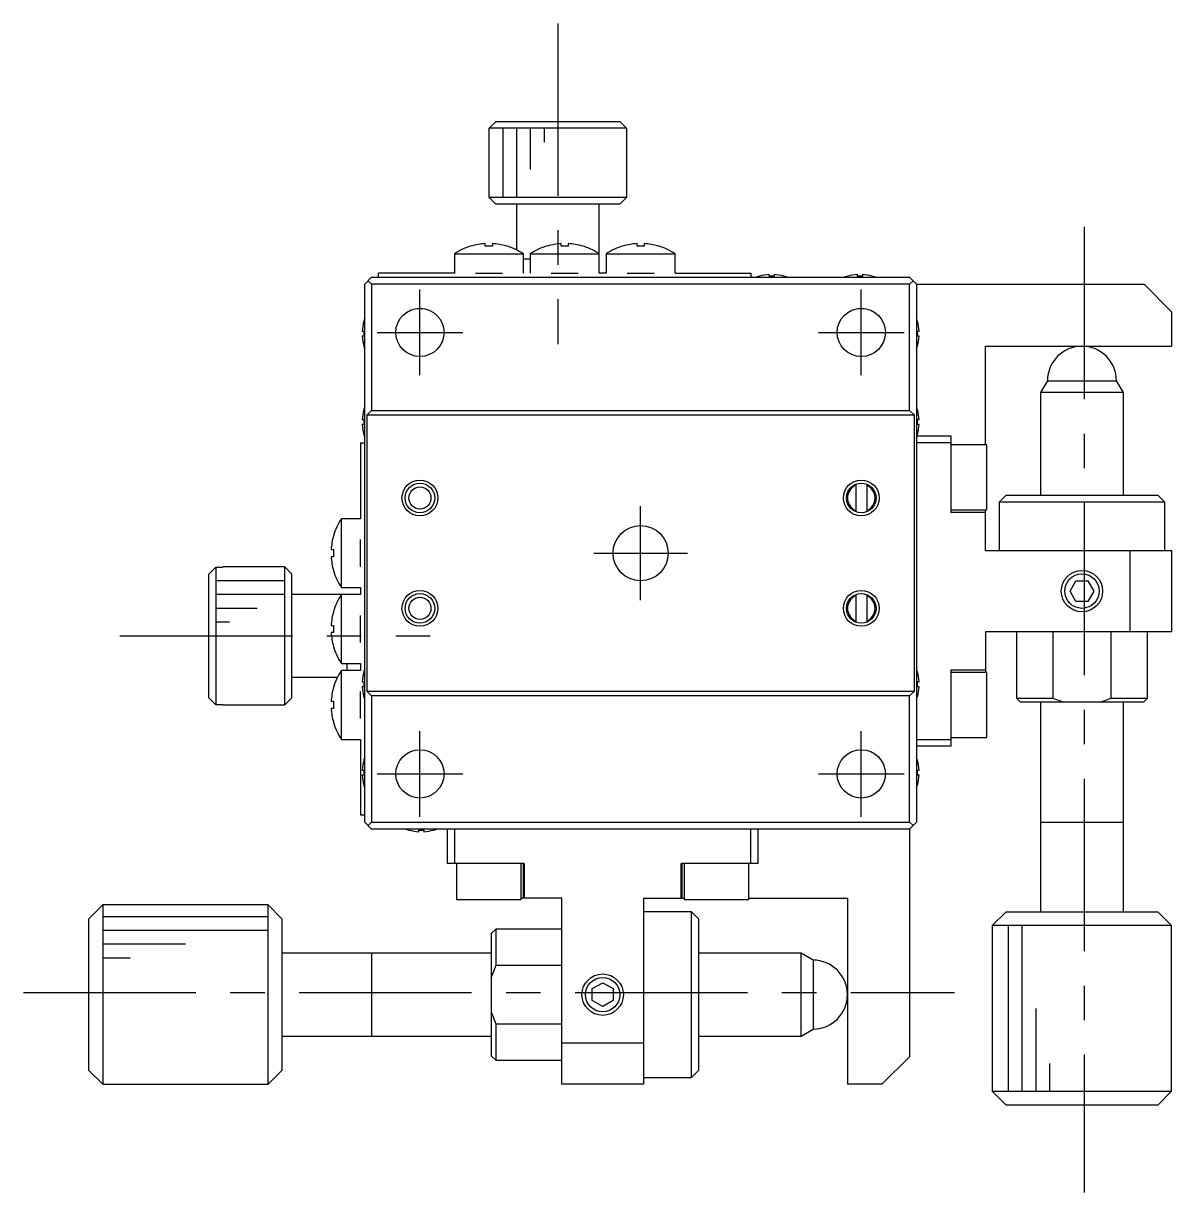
# Model space of a CAD drawing. Extents: x 35 to 355, y 20 to 260.
# Drawn here: x 272.2 to 355.5, y 103.2 to 188 of the extents above; entities that cross this region are included whole.
import ezdxf

# ---------------------------------------------------------------- set-up
doc = ezdxf.new("R2010")
doc.units = 0
doc.header["$LTSCALE"] = 10
doc.linetypes.add('CENTER', pattern=[2, 1.25, -0.25, 0.25, -0.25])
doc.layers.get('0').update_dxf_attribs({"linetype": 'CONTINUOUS'})
doc.layers.add('CENTER', color=1, linetype='CENTER')

msp = doc.modelspace()

# ---------------------------------------------------------------- linework, layer by layer
at = {"color": 7, "linetype": 'CONTINUOUS'}
for p, q in [((305.967953, 180.354608), (306.46974, 180.854608)), ((306.46974, 180.854608), (315.434114, 180.854608)), ((315.434114, 180.854608), (315.935901, 180.354608)), ((305.951927, 179.854608), (305.967953, 179.854608)), ((305.951927, 179.854608), (305.951927, 175.354608)), ((305.967953, 179.854608), (305.967953, 180.354608)), ((315.935901, 180.354608), (305.967953, 180.354608)), ((315.935901, 180.354608), (315.935901, 179.854608)), ((315.935901, 179.854608), (315.951927, 179.854608)), ((315.951927, 175.354608), (315.951927, 179.854608)), ((305.951927, 175.354608), (315.951927, 175.354608)), ((305.951927, 175.354608), (306.451927, 174.854608)), ((315.451927, 174.854608), (306.451927, 174.854608)), ((307.951927, 174.854608), (307.951927, 171.535737)), ((313.951927, 169.854608), (313.951927, 174.854608)), ((315.451927, 174.854608), (315.951927, 175.354608)), ((303.451927, 171.246265), (303.451927, 169.854608)), ((303.451927, 171.246265), (308.451927, 171.246265)), ((304.693338, 171.817188), (304.689994, 171.824043)), ((305.691927, 171.817188), (305.691927, 171.98956)), ((306.211927, 171.817188), (305.691927, 171.817188)), ((306.211927, 171.98956), (306.211927, 171.817188)), ((307.21386, 171.824043), (307.210517, 171.817188)), ((308.451927, 169.854608), (308.451927, 171.246265)), ((308.951927, 171.246265), (308.951927, 169.854608)), ((308.951927, 171.246265), (313.951927, 171.246265)), ((310.193338, 171.817188), (310.189994, 171.824043)), ((311.191927, 171.817188), (311.191927, 171.98956)), ((311.711927, 171.817188), (311.191927, 171.817188)), ((311.711927, 171.98956), (311.711927, 171.817188)), ((312.71386, 171.824043), (312.710517, 171.817188)), ((314.451927, 171.246265), (314.451927, 169.854608)), ((314.451927, 171.246265), (319.451927, 171.246265)), ((315.693338, 171.817188), (315.689994, 171.824043)), ((316.691927, 171.817188), (316.691927, 171.98956)), ((317.211927, 171.817188), (316.691927, 171.817188)), ((317.211927, 171.98956), (317.211927, 171.817188)), ((318.21386, 171.824043), (318.210517, 171.817188)), ((319.451927, 169.854608), (319.451927, 171.246265)), ((308.951927, 170.854608), (308.451927, 170.854608)), ((297.451927, 169.554608), (296.951927, 169.054608)), ((297.451927, 169.554608), (336.451927, 169.554608)), ((297.951927, 169.554608), (297.951927, 169.854608)), ((303.451927, 169.854608), (297.951927, 169.854608)), ((304.972131, 169.854608), (306.931723, 169.854608)), ((310.472131, 169.854608), (312.431723, 169.854608)), ((314.451927, 169.854608), (313.951927, 169.854608)), ((315.972131, 169.854608), (317.931723, 169.854608)), ((319.451927, 169.854608), (324.951927, 169.854608)), ((324.951927, 169.854608), (324.951927, 169.554608)), ((325.565566, 169.624129), (325.563311, 169.628752)), ((326.271927, 169.624129), (326.271927, 169.744467)), ((326.631927, 169.624129), (326.271927, 169.624129)), ((326.631927, 169.744467), (326.631927, 169.624129)), ((327.340543, 169.628752), (327.338289, 169.624129)), ((331.965566, 169.624129), (331.963311, 169.628752)), ((332.671927, 169.624129), (332.671927, 169.744467)), ((333.031927, 169.624129), (332.671927, 169.624129)), ((333.031927, 169.744467), (333.031927, 169.624129)), ((333.740543, 169.628752), (333.738289, 169.624129)), ((336.951927, 169.054608), (336.451927, 169.554608)), ((296.951927, 130.054608), (296.951927, 169.054608)), ((297.201927, 169.304608), (297.451927, 169.054608)), ((297.451927, 169.054608), (297.451927, 159.904608)), ((336.451927, 169.054608), (297.451927, 169.054608)), ((336.701927, 169.304608), (336.451927, 169.054608)), ((336.451927, 159.904608), (336.451927, 169.054608)), ((336.951927, 169.054608), (353.451927, 169.054608)), ((336.951927, 169.054608), (336.951927, 130.054608)), ((355.451927, 167.054608), (353.451927, 169.054608)), ((300.752173, 167.29317), (301.151681, 167.29317)), ((332.752173, 167.29317), (333.151681, 167.29317)), ((355.451927, 167.054608), (355.451927, 164.554608)), ((296.877783, 166.343224), (296.882405, 166.340969)), ((337.021449, 166.340969), (337.026071, 166.343224)), ((296.762068, 165.634608), (296.882405, 165.634608)), ((296.882405, 165.274608), (296.762068, 165.274608)), ((296.882405, 165.634608), (296.882405, 165.274608)), ((337.021449, 165.634608), (337.141786, 165.634608)), ((337.021449, 165.274608), (337.021449, 165.634608)), ((337.141786, 165.274608), (337.021449, 165.274608)), ((296.882405, 164.568246), (296.877783, 164.565992)), ((337.026071, 164.565992), (337.021449, 164.568246)), ((341.951927, 164.554608), (355.451927, 164.554608)), ((341.951927, 157.404608), (341.951927, 164.554608)), ((346.451927, 162.054608), (345.951927, 161.188582)), ((346.451927, 162.054608), (351.451825, 162.054608)), ((351.951927, 161.188582), (351.451927, 162.054608)), ((351.951804, 161.188582), (345.951927, 161.188582)), ((345.951927, 161.188582), (345.951927, 153.754627)), ((351.951927, 153.754627), (351.951927, 161.188582)), ((296.877783, 159.943224), (296.882405, 159.940969)), ((297.101927, 159.554608), (297.451927, 159.904608)), ((336.801927, 159.554608), (297.101927, 159.554608)), ((297.101927, 159.554608), (297.101927, 139.554608)), ((297.451927, 159.904608), (336.451927, 159.904608)), ((336.451927, 159.904608), (336.801927, 159.554608)), ((336.801927, 139.554608), (336.801927, 159.554608)), ((337.021449, 159.940969), (337.026071, 159.943224)), ((296.762068, 159.234608), (296.882405, 159.234608)), ((296.882405, 158.874608), (296.762068, 158.874608)), ((296.882405, 159.234608), (296.882405, 158.874608)), ((337.021449, 159.234608), (337.141786, 159.234608)), ((337.021449, 158.874608), (337.021449, 159.234608)), ((337.141786, 158.874608), (337.021449, 158.874608)), ((296.882405, 158.168246), (296.877783, 158.165992)), ((336.991664, 158.054608), (339.451927, 158.054608)), ((337.026071, 158.165992), (337.021449, 158.168246)), ((339.451927, 158.054608), (339.451927, 152.50708)), ((296.651927, 157.554608), (296.951927, 157.554608)), ((296.651927, 157.554608), (296.651927, 152.054608)), ((339.451927, 157.554608), (336.951927, 157.554608)), ((342.051927, 157.404608), (339.451927, 157.404608)), ((342.051927, 152.704608), (342.051927, 157.404608)), ((332.551927, 154.552997), (332.551927, 152.556218)), ((333.351927, 154.552997), (333.351927, 152.556218)), ((343.451927, 153.754608), (342.951927, 153.254608)), ((343.451927, 153.754608), (354.451927, 153.754608)), ((354.951927, 153.254608), (354.451927, 153.754608)), ((339.451927, 152.704608), (342.051927, 152.704608)), ((341.951927, 149.754608), (341.951927, 152.704608)), ((354.951927, 153.254608), (342.951927, 153.254608)), ((342.951927, 153.254608), (342.951927, 149.754608)), ((354.951927, 149.754608), (354.951927, 153.254608)), ((296.651927, 152.054608), (295.26027, 152.054608)), ((295.26027, 147.054608), (295.26027, 152.054608)), ((339.451927, 152.536452), (341.951927, 152.536452)), ((341.951927, 152.50708), (339.451927, 152.50708)), ((294.682491, 150.816541), (294.689346, 150.813197)), ((296.651927, 148.574812), (296.651927, 150.534404)), ((294.516974, 149.814608), (294.689346, 149.814608)), ((294.689346, 149.294608), (294.516974, 149.294608)), ((294.689346, 149.814608), (294.689346, 149.294608)), ((341.951927, 149.754608), (355.451927, 149.754608)), ((352.451927, 143.854608), (352.451927, 149.754608)), ((355.451927, 149.754608), (355.451927, 143.854608)), ((285.651927, 148.036795), (286.151927, 148.538582)), ((286.151927, 148.538582), (286.151927, 138.570633)), ((286.151927, 148.538582), (286.651927, 148.538582)), ((286.651927, 148.538582), (286.651927, 148.554608)), ((291.151927, 148.554608), (286.651927, 148.554608)), ((291.151927, 138.554608), (291.151927, 148.554608)), ((291.651927, 148.054608), (291.151927, 148.554608)), ((285.651927, 139.072421), (285.651927, 148.036795)), ((291.651927, 148.054608), (291.651927, 139.054608)), ((294.689346, 148.296018), (294.682491, 148.292675)), ((348.085902, 146.804608), (348.518914, 147.554608)), ((348.518914, 147.554608), (349.38494, 147.554608)), ((349.38494, 147.554608), (349.817952, 146.804608)), ((295.26027, 147.054608), (296.651927, 147.054608)), ((296.651927, 147.054608), (296.651927, 146.554608)), ((348.518914, 146.054608), (348.085902, 146.804608)), ((349.817952, 146.804608), (349.38494, 146.054608)), ((296.651927, 146.554608), (291.651927, 146.554608)), ((295.26027, 141.554608), (295.26027, 146.554608)), ((332.551927, 146.552997), (332.551927, 144.556218)), ((333.351927, 146.552997), (333.351927, 144.556218)), ((349.38494, 146.054608), (348.518914, 146.054608)), ((294.682491, 145.316541), (294.689346, 145.313197)), ((296.651927, 143.074812), (296.651927, 145.034404)), ((294.516974, 144.314608), (294.689346, 144.314608)), ((294.689346, 144.314608), (294.689346, 143.794608)), ((294.689346, 143.794608), (294.516974, 143.794608)), ((341.951927, 143.854608), (341.951927, 140.904608)), ((355.451927, 143.854608), (341.951927, 143.854608)), ((344.201927, 143.854608), (344.201927, 139.054608)), ((346.830607, 143.854608), (346.830607, 139.054608)), ((351.073247, 139.054608), (351.073247, 143.854608)), ((353.701927, 139.054608), (353.701927, 143.854608)), ((294.689346, 142.796018), (294.682491, 142.792675)), ((295.26027, 141.554608), (296.651927, 141.554608)), ((295.651927, 141.554608), (295.651927, 141.054608)), ((296.651927, 141.554608), (296.651927, 141.054608)), ((296.651927, 141.054608), (295.26027, 141.054608)), ((295.26027, 136.054608), (295.26027, 141.054608)), ((296.877783, 140.943224), (296.882405, 140.940969)), ((337.021449, 140.940969), (337.026071, 140.943224)), ((339.451927, 141.102135), (341.951927, 141.102135)), ((339.451927, 141.102135), (339.451927, 135.554608)), ((341.951927, 141.072763), (339.451927, 141.072763)), ((342.051927, 140.904608), (339.451927, 140.904608)), ((342.051927, 136.204608), (342.051927, 140.904608)), ((291.651927, 140.554608), (294.970798, 140.554608)), ((296.762068, 140.234608), (296.882405, 140.234608)), ((296.882405, 139.874608), (296.762068, 139.874608)), ((296.882405, 140.234608), (296.882405, 139.874608)), ((337.021449, 140.234608), (337.141786, 140.234608)), ((337.021449, 139.874608), (337.021449, 140.234608)), ((337.141786, 139.874608), (337.021449, 139.874608)), ((286.151927, 138.570633), (285.651927, 139.072421)), ((291.151927, 138.554608), (291.651927, 139.054608)), ((294.682491, 139.816541), (294.689346, 139.813197)), ((296.651927, 137.574812), (296.651927, 139.534404)), ((296.882405, 139.168246), (296.877783, 139.165992)), ((297.451927, 139.204608), (297.101927, 139.554608)), ((297.101927, 139.554608), (336.801927, 139.554608)), ((297.451927, 139.204608), (297.451927, 130.054608)), ((336.451927, 139.204608), (297.451927, 139.204608)), ((336.801927, 139.554608), (336.451927, 139.204608)), ((336.451927, 130.054608), (336.451927, 139.204608)), ((337.026071, 139.165992), (337.021449, 139.168246)), ((344.201927, 139.054608), (346.830607, 139.054608)), ((344.201927, 139.054608), (344.501927, 138.754608)), ((346.830607, 139.054608), (347.632836, 138.754608)), ((350.271018, 138.754608), (351.073247, 139.054608)), ((351.073247, 139.054608), (353.701927, 139.054608)), ((353.401927, 138.754608), (353.701927, 139.054608)), ((286.651927, 138.570633), (286.151927, 138.570633)), ((286.651927, 138.554608), (286.651927, 138.570633)), ((286.651927, 138.554608), (291.151927, 138.554608)), ((294.516974, 138.814608), (294.689346, 138.814608)), ((294.689346, 138.294608), (294.516974, 138.294608)), ((294.689346, 138.814608), (294.689346, 138.294608)), ((353.401927, 138.754608), (344.501927, 138.754608)), ((345.951927, 138.754588), (345.951927, 123.554608)), ((351.951927, 123.554608), (351.951927, 138.754588)), ((294.689346, 137.296018), (294.682491, 137.292675)), ((295.26027, 136.054608), (296.651927, 136.054608)), ((296.651927, 136.054608), (296.651927, 130.554608)), ((336.951927, 136.054608), (339.451927, 136.054608)), ((339.451927, 136.204608), (342.051927, 136.204608)), ((339.451927, 135.554608), (336.951927, 135.554608)), ((296.877783, 134.543224), (296.882405, 134.540969)), ((337.021449, 134.540969), (337.026071, 134.543224)), ((296.762068, 133.834608), (296.882405, 133.834608)), ((296.882405, 133.474608), (296.762068, 133.474608)), ((296.882405, 133.834608), (296.882405, 133.474608)), ((337.021449, 133.834608), (337.141786, 133.834608)), ((337.021449, 133.474608), (337.021449, 133.834608)), ((337.141786, 133.474608), (337.021449, 133.474608)), ((296.882405, 132.768246), (296.877783, 132.765992)), ((337.026071, 132.765992), (337.021449, 132.768246)), ((296.951927, 130.554608), (296.651927, 130.554608)), ((296.951927, 130.054608), (297.451927, 129.554608)), ((297.451927, 130.054608), (297.201927, 129.804608)), ((297.451927, 130.054608), (336.451927, 130.054608)), ((336.451927, 130.054608), (336.701927, 129.804608)), ((336.451927, 129.554608), (336.951927, 130.054608)), ((345.951922, 130.054608), (351.951932, 130.054608)), ((336.451927, 129.554608), (297.451927, 129.554608)), ((300.163311, 129.480464), (300.165566, 129.485086)), ((300.871927, 129.485086), (301.231927, 129.485086)), ((300.871927, 129.364749), (300.871927, 129.485086)), ((301.231927, 129.485086), (301.231927, 129.364749)), ((301.938289, 129.485086), (301.940543, 129.480464)), ((302.951927, 127.054608), (302.951927, 129.554608)), ((303.451927, 129.554608), (303.451927, 127.054608)), ((324.951927, 127.054608), (324.951927, 129.554608)), ((325.451927, 129.554608), (325.451927, 127.054608)), ((336.451927, 129.554608), (336.451927, 113.054608)), ((308.499455, 127.054608), (302.951927, 127.054608)), ((303.601927, 127.054608), (303.601927, 124.454608)), ((308.301927, 124.454608), (308.301927, 127.054608)), ((308.470083, 124.554608), (308.470083, 127.054608)), ((308.499455, 127.054608), (308.499455, 124.554608)), ((319.904399, 124.554608), (319.904399, 127.054608)), ((325.451927, 127.054608), (319.904399, 127.054608)), ((319.933772, 127.054608), (319.933772, 124.554608)), ((320.101927, 127.054608), (320.101927, 124.454608)), ((324.801927, 124.454608), (324.801927, 127.054608)), ((277.951927, 124.054608), (276.951927, 123.054608)), ((277.951927, 124.054608), (277.951927, 111.054608)), ((289.951927, 124.054608), (277.951927, 124.054608)), ((290.951927, 123.054608), (289.951927, 124.054608)), ((289.951927, 111.054608), (289.951927, 124.054608)), ((303.601927, 124.454608), (308.301927, 124.454608)), ((311.251927, 124.554608), (308.301927, 124.554608)), ((311.251927, 111.054608), (311.251927, 124.554608)), ((317.151927, 124.554608), (320.101927, 124.554608)), ((317.151927, 124.554608), (317.151927, 111.054608)), ((320.101927, 124.454608), (324.801927, 124.454608)), ((324.801927, 124.554608), (331.951927, 124.554608)), ((331.951927, 124.554608), (331.951927, 111.054608)), ((276.951927, 112.054608), (276.951927, 123.054608)), ((290.951927, 123.054608), (290.951927, 112.054608)), ((320.651927, 123.554608), (317.151927, 123.554608)), ((320.651927, 111.554608), (320.651927, 123.554608)), ((321.151927, 123.054608), (320.651927, 123.554608)), ((321.151927, 123.054608), (321.151927, 112.054608)), ((343.451927, 123.554608), (342.451927, 122.554608)), ((343.451927, 123.554608), (354.451927, 123.554608)), ((355.451927, 122.554608), (354.451927, 123.554608)), ((306.451927, 122.304608), (306.151927, 122.004608)), ((306.451927, 122.304608), (306.451927, 119.675928)), ((311.251927, 122.304608), (306.451927, 122.304608)), ((342.451927, 122.554608), (342.451927, 110.554608)), ((355.451927, 122.554608), (342.451927, 122.554608)), ((355.451927, 110.554608), (355.451927, 122.554608)), ((306.151927, 113.104608), (306.151927, 122.004608)), ((306.151908, 120.554608), (290.951927, 120.554608)), ((297.451927, 120.554613), (297.451927, 114.554603)), ((328.585902, 120.554608), (321.151946, 120.554608)), ((328.585902, 114.554731), (328.585902, 120.554608)), ((329.451927, 120.054608), (328.585902, 120.554608)), ((306.451927, 119.675928), (306.151927, 118.873698)), ((311.251927, 119.675928), (306.451927, 119.675928)), ((329.451927, 120.054608), (329.451927, 115.05471)), ((313.451927, 117.98762), (314.201927, 118.420633)), ((313.451927, 117.121595), (313.451927, 117.98762)), ((314.201927, 118.420633), (314.951927, 117.98762)), ((314.951927, 117.98762), (314.951927, 117.121595)), ((314.201927, 116.688582), (313.451927, 117.121595)), ((314.951927, 117.121595), (314.201927, 116.688582)), ((306.151927, 116.235517), (306.451927, 115.433287)), ((306.451927, 115.433287), (306.451927, 112.804608)), ((306.451927, 115.433287), (311.251927, 115.433287)), ((290.951927, 114.554608), (306.151908, 114.554608)), ((321.151946, 114.554608), (328.585902, 114.554608)), ((328.585902, 114.554608), (329.451927, 115.054608)), ((311.251927, 114.054608), (317.151927, 114.054608)), ((306.151927, 113.104608), (306.451927, 112.804608)), ((306.451927, 112.804608), (311.251927, 112.804608)), ((334.451927, 111.054608), (336.451927, 113.054608)), ((276.951927, 112.054608), (277.951927, 111.054608)), ((289.951927, 111.054608), (290.951927, 112.054608)), ((320.651927, 111.554608), (321.151927, 112.054608)), ((277.951927, 111.054608), (289.951927, 111.054608)), ((317.151927, 111.054608), (311.251927, 111.054608)), ((317.151927, 111.554608), (320.651927, 111.554608)), ((334.451927, 111.054608), (331.951927, 111.054608)), ((342.451927, 110.554608), (355.451927, 110.554608)), ((342.451927, 110.554608), (343.451927, 109.554608)), ((354.451927, 109.554608), (355.451927, 110.554608)), ((354.451927, 109.554608), (343.451927, 109.554608))]:
    msp.add_line(p, q, dxfattribs=at)
at = {"color": 3, "linetype": 'CONTINUOUS'}
for p, q in [((306.951927, 180.354608), (306.951927, 175.354608)), ((307.951927, 180.354608), (307.951927, 175.354608)), ((308.951927, 180.354608), (308.951927, 177.354608)), ((309.951927, 180.354608), (309.951927, 179.354608)), ((291.151927, 147.554608), (286.151927, 147.554608)), ((291.151927, 146.554608), (286.151927, 146.554608)), ((289.151927, 145.554608), (286.151927, 145.554608)), ((287.151927, 144.554608), (286.151927, 144.554608)), ((289.951927, 123.204608), (277.951927, 123.204608)), ((289.951927, 122.204608), (277.951927, 122.204608)), ((343.601927, 122.554608), (343.601927, 110.554608)), ((344.601927, 122.554608), (344.601927, 110.554608)), ((283.951927, 121.204608), (277.951927, 121.204608)), ((279.951927, 120.204608), (277.951927, 120.204608)), ((345.601927, 116.554608), (345.601927, 110.554608)), ((346.601927, 112.554608), (346.601927, 110.554608))]:
    msp.add_line(p, q, dxfattribs=at)
at = {"color": 7, "linetype": 'CONTINUOUS'}
for centre, radius in [((300.951927, 165.554608), 1.75), ((332.951927, 165.554608), 1.75), ((300.951927, 153.554608), 1.075), ((300.951927, 153.554608), 0.8), ((332.951927, 153.554608), 1.075), ((316.951927, 149.554608), 2), ((348.951927, 146.804608), 1.25), ((300.951927, 145.554608), 1.075), ((332.951927, 145.554608), 1.075), ((300.951927, 145.554608), 0.8), ((300.951927, 133.554608), 1.75), ((332.951927, 133.554608), 1.75), ((314.201927, 117.554608), 1.25)]:
    msp.add_circle(centre, radius, dxfattribs=at)
at = {"color": 3, "linetype": 'CONTINUOUS'}
for centre, radius in [((300.951927, 153.554608), 1.3), ((332.951927, 153.554608), 1.3), ((348.951927, 146.804608), 1.5), ((300.951927, 145.554608), 1.3), ((332.951927, 145.554608), 1.3), ((314.201927, 117.554608), 1.5)]:
    msp.add_circle(centre, radius, dxfattribs=at)
at = {"color": 7, "linetype": 'CONTINUOUS'}
for centre, radius, start, end in [((305.951927, 167.504608), 4.5, 106.285843, 123.748989), ((305.951927, 167.504608), 4.492483, 93.317816, 106.26943), ((305.951927, 167.504608), 4.492483, 73.73057, 86.682184), ((305.951927, 167.504608), 4.5, 56.251011, 73.714157), ((311.451927, 167.504608), 4.5, 106.285843, 123.748989), ((311.451927, 167.504608), 4.492483, 93.317816, 106.26943), ((311.451927, 167.504608), 4.492483, 73.73057, 86.682184), ((311.451927, 167.504608), 4.5, 56.251011, 73.714157), ((316.951927, 167.504608), 4.5, 106.285843, 123.748989), ((316.951927, 167.504608), 4.492483, 93.317816, 106.26943), ((316.951927, 167.504608), 4.492483, 73.73057, 86.682184), ((316.951927, 167.504608), 4.5, 56.251011, 73.714157), ((326.451927, 166.554608), 3.2, 106.122533, 110.364135), ((326.451927, 166.554608), 3.194933, 93.229709, 106.106712), ((326.451927, 166.554608), 3.194933, 73.893288, 86.770291), ((326.451927, 166.554608), 3.2, 69.635865, 73.877467), ((332.851927, 166.554608), 3.2, 106.122533, 110.364135), ((332.851927, 166.554608), 3.194933, 93.229709, 106.106712), ((332.851927, 166.554608), 3.194933, 73.893288, 86.770291), ((332.851927, 166.554608), 3.2, 69.635865, 73.877467), ((299.951927, 165.454608), 3.194933, 163.893288, 176.770291), ((299.951927, 165.454608), 3.2, 159.635865, 163.877467), ((333.951927, 165.454608), 3.2, 16.122533, 20.364135), ((333.951927, 165.454608), 3.194933, 3.229709, 16.106712), ((299.951927, 165.454608), 3.194933, 183.229709, 196.106712), ((333.951927, 165.454608), 3.194933, 343.893288, 356.770291), ((299.951927, 165.454608), 3.2, 196.122533, 200.364135), ((333.951927, 165.454608), 3.2, 339.635865, 343.877467), ((348.951927, 162.054608), 2.5, 0, 180), ((299.951927, 159.054608), 3.194933, 163.893288, 176.770291), ((299.951927, 159.054608), 3.2, 159.635865, 163.877467), ((333.951927, 159.054608), 3.2, 16.122533, 20.364135), ((333.951927, 159.054608), 3.194933, 3.229709, 16.106712), ((299.951927, 159.054608), 3.194933, 183.229709, 196.106712), ((333.951927, 159.054608), 3.194933, 343.893288, 356.770291), ((299.951927, 159.054608), 3.2, 196.122533, 200.364135), ((333.951927, 159.054608), 3.2, 339.635865, 343.877467), ((332.951927, 153.554608), 1, 113.578178, 246.421822), ((332.951927, 153.554608), 1, 293.578178, 66.421822), ((299.001927, 149.554608), 4.5, 146.251011, 163.714157), ((299.001927, 149.554608), 4.492483, 163.73057, 176.682184), ((299.001927, 149.554608), 4.492483, 183.317816, 196.26943), ((299.001927, 149.554608), 4.5, 196.285843, 213.748989), ((299.001927, 144.054608), 4.5, 146.251011, 163.714157), ((332.951927, 145.554608), 1, 113.578178, 246.421822), ((332.951927, 145.554608), 1, 293.578178, 66.421822), ((299.001927, 144.054608), 4.492483, 163.73057, 176.682184), ((299.001927, 144.054608), 4.492483, 183.317816, 196.26943), ((299.001927, 144.054608), 4.5, 196.285843, 213.748989), ((299.001927, 138.554608), 4.5, 146.251011, 163.714157), ((299.951927, 140.054608), 3.194933, 163.893288, 176.770291), ((299.951927, 140.054608), 3.2, 159.635865, 163.877467), ((333.951927, 140.054608), 3.2, 16.122533, 20.364135), ((333.951927, 140.054608), 3.194933, 3.229709, 16.106712), ((299.951927, 140.054608), 3.194933, 183.229709, 196.106712), ((333.951927, 140.054608), 3.194933, 343.893288, 356.770291), ((299.001927, 138.554608), 4.492483, 163.73057, 176.682184), ((299.951927, 140.054608), 3.2, 196.122533, 200.364135), ((333.951927, 140.054608), 3.2, 339.635865, 343.877467), ((299.001927, 138.554608), 4.492483, 183.317816, 196.26943), ((299.001927, 138.554608), 4.5, 196.285843, 213.748989), ((299.951927, 133.654608), 3.2, 159.635865, 163.877467), ((333.951927, 133.654608), 3.2, 16.122533, 20.364135), ((299.951927, 133.654608), 3.194933, 163.893288, 176.770291), ((333.951927, 133.654608), 3.194933, 3.229709, 16.106712), ((299.951927, 133.654608), 3.194933, 183.229709, 196.106712), ((333.951927, 133.654608), 3.194933, 343.893288, 356.770291), ((299.951927, 133.654608), 3.2, 196.122533, 200.364135), ((333.951927, 133.654608), 3.2, 339.635865, 343.877467), ((301.051927, 132.554608), 3.2, 249.635865, 253.877467), ((301.051927, 132.554608), 3.194933, 253.893288, 266.770291), ((301.051927, 132.554608), 3.194933, 273.229709, 286.106712), ((301.051927, 132.554608), 3.2, 286.122533, 290.364135), ((329.451927, 117.554608), 2.5, 270, 90)]:
    msp.add_arc(centre, radius, start, end, dxfattribs=at)
at = {"layer": 'CENTER', "color": 1, "linetype": 'CENTER'}
for p, q in [((310.951927, 187.954608), (310.951927, 164.704608)), ((349.101927, 173.204608), (349.101927, 103.204608)), ((300.951927, 162.454608), (300.951927, 168.654608)), ((332.951927, 162.454608), (332.951927, 168.654608)), ((297.851927, 165.554608), (304.051927, 165.554608)), ((329.851927, 165.554608), (336.051927, 165.554608)), ((316.951927, 146.154608), (316.951927, 152.954608)), ((313.551927, 149.554608), (320.351927, 149.554608)), ((279.201927, 143.554608), (301.701927, 143.554608)), ((300.951927, 130.454608), (300.951927, 136.654608)), ((332.951927, 130.454608), (332.951927, 136.654608)), ((297.851927, 133.554608), (304.051927, 133.554608)), ((329.851927, 133.554608), (336.051927, 133.554608)), ((272.201927, 117.704608), (339.701927, 117.704608))]:
    msp.add_line(p, q, dxfattribs=at)

doc.saveas('drawing.dxf')
